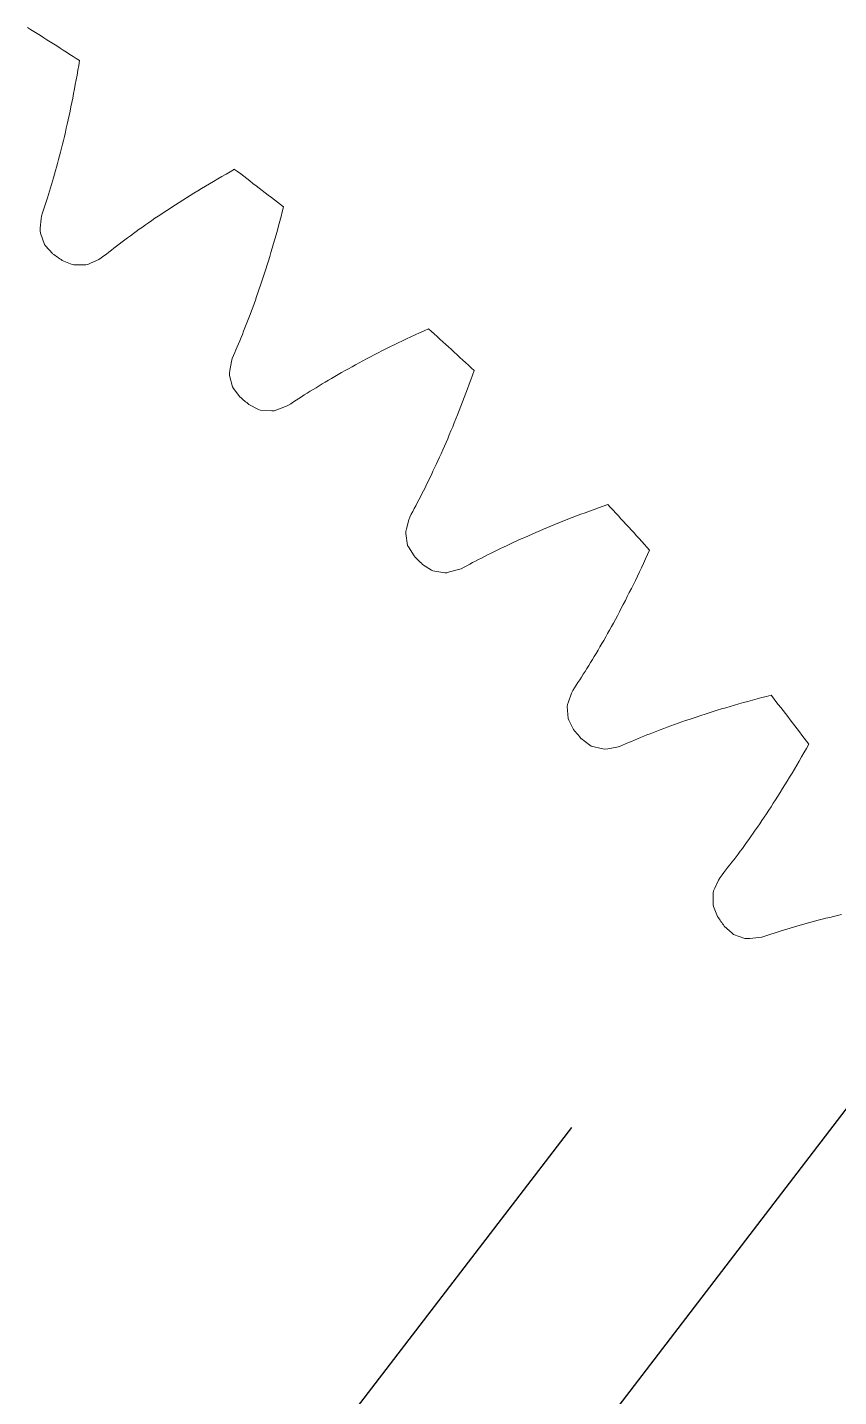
# Model space of a CAD drawing. Header units: millimetres. Extents: x 278858 to 279223, y 218711 to 219074.
# Drawn here: x 278948.83 to 278959.26, y 218883.64 to 218901.24 of the extents above; entities that cross this region are included whole.
import ezdxf

# ---------------------------------------------------------------- set-up
doc = ezdxf.new("R2010")
doc.units = ezdxf.units.MM
doc.header["$LTSCALE"] = 2
doc.layers.add('AM_4', color=3, linetype='Continuous', lineweight=25)
doc.layers.add('AM_9', color=251, linetype='Continuous', lineweight=15)

msp = doc.modelspace()

# ---------------------------------------------------------------- linework, layer by layer
at = {"layer": 'AM_4'}
for p, q in [((278965.221, 218894.986), (278949.393, 218874.344)), ((278955.825, 218887.098), (278939.996, 218866.457))]:
    msp.add_line(p, q, dxfattribs=at)
at = {"layer": 'AM_9'}
for p, q in [((278949.49, 218900.746), (278949.5, 218900.809)), ((278949.458, 218900.563), (278949.469, 218900.623)), ((278949.469, 218900.623), (278949.48, 218900.684)), ((278949.48, 218900.684), (278949.49, 218900.746)), ((278949.425, 218900.385), (278949.436, 218900.444)), ((278949.436, 218900.444), (278949.447, 218900.503)), ((278949.447, 218900.503), (278949.458, 218900.563)), ((278949.391, 218900.213), (278949.402, 218900.27)), ((278949.402, 218900.27), (278949.414, 218900.327)), ((278949.414, 218900.327), (278949.425, 218900.385)), ((278949.355, 218900.047), (278949.367, 218900.102)), ((278949.367, 218900.102), (278949.379, 218900.157)), ((278949.379, 218900.157), (278949.391, 218900.213)), ((278949.319, 218899.887), (278949.331, 218899.94)), ((278949.331, 218899.94), (278949.343, 218899.993)), ((278949.343, 218899.993), (278949.355, 218900.047)), ((278949.269, 218899.682), (278949.282, 218899.733)), ((278949.282, 218899.733), (278949.294, 218899.783)), ((278949.294, 218899.783), (278949.307, 218899.835)), ((278949.307, 218899.835), (278949.319, 218899.887)), ((278949.231, 218899.536), (278949.244, 218899.584)), ((278949.244, 218899.584), (278949.257, 218899.633)), ((278949.257, 218899.633), (278949.269, 218899.682)), ((278949.18, 218899.349), (278949.193, 218899.395)), ((278949.193, 218899.395), (278949.206, 218899.441)), ((278949.206, 218899.441), (278949.219, 218899.488)), ((278949.219, 218899.488), (278949.231, 218899.536)), ((278951.438, 218899.381), (278951.384, 218899.35)), ((278951.493, 218899.412), (278951.438, 218899.381)), ((278949.129, 218899.173), (278949.142, 218899.216)), ((278949.142, 218899.216), (278949.155, 218899.26)), ((278949.155, 218899.26), (278949.167, 218899.304)), ((278949.167, 218899.304), (278949.18, 218899.349)), ((278951.172, 218899.227), (278951.121, 218899.196)), ((278951.224, 218899.257), (278951.172, 218899.227)), ((278951.277, 218899.288), (278951.224, 218899.257)), ((278951.33, 218899.319), (278951.277, 218899.288)), ((278951.384, 218899.35), (278951.33, 218899.319)), ((278949.077, 218899.007), (278949.09, 218899.047)), ((278949.09, 218899.047), (278949.103, 218899.089)), ((278949.103, 218899.089), (278949.116, 218899.13)), ((278949.116, 218899.13), (278949.129, 218899.173)), ((278950.875, 218899.045), (278950.827, 218899.015)), ((278950.923, 218899.075), (278950.875, 218899.045)), ((278950.971, 218899.105), (278950.923, 218899.075)), ((278951.021, 218899.136), (278950.971, 218899.105)), ((278951.07, 218899.166), (278951.021, 218899.136)), ((278951.121, 218899.196), (278951.07, 218899.166)), ((278949.014, 218898.809), (278949.026, 218898.851)), ((278949.026, 218898.851), (278949.039, 218898.889)), ((278949.039, 218898.889), (278949.051, 218898.928)), ((278949.051, 218898.928), (278949.064, 218898.967)), ((278949.064, 218898.967), (278949.077, 218899.007)), ((278950.6, 218898.868), (278950.557, 218898.839)), ((278950.644, 218898.897), (278950.6, 218898.868)), ((278950.689, 218898.927), (278950.644, 218898.897)), ((278950.734, 218898.956), (278950.689, 218898.927)), ((278950.781, 218898.986), (278950.734, 218898.956)), ((278950.827, 218899.015), (278950.781, 218898.986)), ((278952.092, 218898.806), (278952.108, 218898.866)), ((278952.108, 218898.866), (278952.123, 218898.928)), ((278948.997, 218898.656), (278949.008, 218898.773)), ((278949.008, 218898.773), (278949.014, 218898.809)), ((278950.348, 218898.696), (278950.309, 218898.668)), ((278950.389, 218898.725), (278950.348, 218898.696)), ((278950.43, 218898.753), (278950.389, 218898.725)), ((278950.471, 218898.782), (278950.43, 218898.753)), ((278950.514, 218898.81), (278950.471, 218898.782)), ((278950.557, 218898.839), (278950.514, 218898.81)), ((278952.044, 218898.628), (278952.06, 218898.686)), ((278952.06, 218898.686), (278952.076, 218898.746)), ((278952.076, 218898.746), (278952.092, 218898.806)), ((278948.994, 218898.619), (278948.997, 218898.656)), ((278948.999, 218898.592), (278948.994, 218898.619)), ((278949.049, 218898.447), (278948.999, 218898.592)), ((278950.083, 218898.504), (278950.047, 218898.478)), ((278950.119, 218898.531), (278950.083, 218898.504)), ((278950.155, 218898.558), (278950.119, 218898.531)), ((278950.193, 218898.585), (278950.155, 218898.558)), ((278950.231, 218898.613), (278950.193, 218898.585)), ((278950.269, 218898.641), (278950.231, 218898.613)), ((278950.309, 218898.668), (278950.269, 218898.641)), ((278951.995, 218898.456), (278952.012, 218898.512)), ((278952.012, 218898.512), (278952.028, 218898.57)), ((278952.028, 218898.57), (278952.044, 218898.628)), ((278949.063, 218898.429), (278949.049, 218898.447)), ((278949.155, 218898.328), (278949.063, 218898.429)), ((278949.846, 218898.323), (278949.815, 218898.298)), ((278949.878, 218898.348), (278949.846, 218898.323)), ((278949.911, 218898.373), (278949.878, 218898.348)), ((278949.944, 218898.399), (278949.911, 218898.373)), ((278949.978, 218898.425), (278949.944, 218898.399)), ((278950.012, 218898.451), (278949.978, 218898.425)), ((278950.047, 218898.478), (278950.012, 218898.451)), ((278951.946, 218898.289), (278951.962, 218898.344)), ((278951.962, 218898.344), (278951.979, 218898.4)), ((278951.979, 218898.4), (278951.995, 218898.456)), ((278949.406, 218898.189), (278949.279, 218898.24)), ((278949.427, 218898.182), (278949.406, 218898.189)), ((278949.581, 218898.184), (278949.427, 218898.182)), ((278949.608, 218898.189), (278949.581, 218898.184)), ((278949.641, 218898.204), (278949.608, 218898.189)), ((278949.747, 218898.254), (278949.641, 218898.204)), ((278949.779, 218898.272), (278949.747, 218898.254)), ((278949.815, 218898.298), (278949.779, 218898.272)), ((278951.896, 218898.129), (278951.913, 218898.182)), ((278951.913, 218898.182), (278951.929, 218898.235)), ((278951.929, 218898.235), (278951.946, 218898.289)), ((278951.829, 218897.924), (278951.846, 218897.975)), ((278951.846, 218897.975), (278951.862, 218898.025)), ((278951.862, 218898.025), (278951.879, 218898.077)), ((278951.879, 218898.077), (278951.896, 218898.129)), ((278951.778, 218897.778), (278951.795, 218897.826)), ((278951.795, 218897.826), (278951.812, 218897.875)), ((278951.812, 218897.875), (278951.829, 218897.924)), ((278951.711, 218897.591), (278951.728, 218897.637)), ((278951.728, 218897.637), (278951.745, 218897.683)), ((278951.745, 218897.683), (278951.762, 218897.73)), ((278951.762, 218897.73), (278951.778, 218897.778)), ((278951.644, 218897.415), (278951.661, 218897.458)), ((278951.661, 218897.458), (278951.677, 218897.502)), ((278951.677, 218897.502), (278951.694, 218897.546)), ((278951.694, 218897.546), (278951.711, 218897.591)), ((278951.578, 218897.249), (278951.594, 218897.289)), ((278951.594, 218897.289), (278951.611, 218897.331)), ((278951.611, 218897.331), (278951.627, 218897.372)), ((278951.627, 218897.372), (278951.644, 218897.415)), ((278953.816, 218897.284), (278953.761, 218897.258)), ((278953.873, 218897.31), (278953.816, 218897.284)), ((278953.93, 218897.336), (278953.873, 218897.31)), ((278953.987, 218897.362), (278953.93, 218897.336)), ((278951.496, 218897.055), (278951.512, 218897.093)), ((278951.512, 218897.093), (278951.529, 218897.131)), ((278951.529, 218897.131), (278951.545, 218897.17)), ((278951.545, 218897.17), (278951.561, 218897.209)), ((278951.561, 218897.209), (278951.578, 218897.249)), ((278953.44, 218897.103), (278953.389, 218897.077)), ((278953.492, 218897.128), (278953.44, 218897.103)), ((278953.544, 218897.154), (278953.492, 218897.128)), ((278953.597, 218897.18), (278953.544, 218897.154)), ((278953.651, 218897.206), (278953.597, 218897.18)), ((278953.706, 218897.232), (278953.651, 218897.206)), ((278953.761, 218897.258), (278953.706, 218897.232)), ((278951.435, 218896.827), (278951.456, 218896.942)), ((278951.456, 218896.942), (278951.464, 218896.978)), ((278951.464, 218896.978), (278951.48, 218897.019)), ((278951.48, 218897.019), (278951.496, 218897.055)), ((278953.096, 218896.924), (278953.05, 218896.899)), ((278953.144, 218896.949), (278953.096, 218896.924)), ((278953.191, 218896.975), (278953.144, 218896.949)), ((278953.24, 218897), (278953.191, 218896.975)), ((278953.289, 218897.026), (278953.24, 218897)), ((278953.339, 218897.051), (278953.289, 218897.026)), ((278953.389, 218897.077), (278953.339, 218897.051)), ((278951.429, 218896.791), (278951.435, 218896.827)), ((278951.431, 218896.763), (278951.429, 218896.791)), ((278951.468, 218896.614), (278951.431, 218896.763)), ((278952.784, 218896.75), (278952.742, 218896.725)), ((278952.827, 218896.774), (278952.784, 218896.75)), ((278952.87, 218896.799), (278952.827, 218896.774)), ((278952.914, 218896.824), (278952.87, 218896.799)), ((278952.959, 218896.849), (278952.914, 218896.824)), ((278953.004, 218896.874), (278952.959, 218896.849)), ((278953.05, 218896.899), (278953.004, 218896.874)), ((278954.531, 218896.706), (278954.552, 218896.765)), ((278954.552, 218896.765), (278954.573, 218896.825)), ((278951.48, 218896.595), (278951.468, 218896.614)), ((278951.563, 218896.486), (278951.48, 218896.595)), ((278952.503, 218896.581), (278952.465, 218896.558)), ((278952.541, 218896.605), (278952.503, 218896.581)), ((278952.58, 218896.629), (278952.541, 218896.605)), ((278952.62, 218896.653), (278952.58, 218896.629)), ((278952.66, 218896.677), (278952.62, 218896.653)), ((278952.701, 218896.701), (278952.66, 218896.677)), ((278952.742, 218896.725), (278952.701, 218896.701)), ((278954.467, 218896.533), (278954.488, 218896.59)), ((278954.488, 218896.59), (278954.51, 218896.648)), ((278954.51, 218896.648), (278954.531, 218896.706)), ((278951.801, 218896.326), (278951.679, 218896.388)), ((278952.218, 218896.399), (278952.18, 218896.376)), ((278952.252, 218896.421), (278952.218, 218896.399)), ((278952.286, 218896.443), (278952.252, 218896.421)), ((278952.32, 218896.466), (278952.286, 218896.443)), ((278952.355, 218896.489), (278952.32, 218896.466)), ((278952.391, 218896.512), (278952.355, 218896.489)), ((278952.428, 218896.535), (278952.391, 218896.512)), ((278952.465, 218896.558), (278952.428, 218896.535)), ((278954.404, 218896.366), (278954.425, 218896.421)), ((278954.425, 218896.421), (278954.446, 218896.477)), ((278954.446, 218896.477), (278954.467, 218896.533)), ((278951.822, 218896.317), (278951.801, 218896.326)), ((278951.975, 218896.306), (278951.822, 218896.317)), ((278952.003, 218896.309), (278951.975, 218896.306)), ((278952.037, 218896.321), (278952.003, 218896.309)), ((278952.147, 218896.362), (278952.037, 218896.321)), ((278952.18, 218896.376), (278952.147, 218896.362)), ((278954.34, 218896.205), (278954.361, 218896.258)), ((278954.361, 218896.258), (278954.382, 218896.312)), ((278954.382, 218896.312), (278954.404, 218896.366)), ((278954.255, 218895.999), (278954.276, 218896.049)), ((278954.276, 218896.049), (278954.298, 218896.101)), ((278954.298, 218896.101), (278954.319, 218896.152)), ((278954.319, 218896.152), (278954.34, 218896.205)), ((278954.192, 218895.851), (278954.213, 218895.9)), ((278954.213, 218895.9), (278954.234, 218895.949)), ((278954.234, 218895.949), (278954.255, 218895.999)), ((278954.108, 218895.664), (278954.129, 218895.71)), ((278954.129, 218895.71), (278954.15, 218895.756)), ((278954.15, 218895.756), (278954.171, 218895.804)), ((278954.171, 218895.804), (278954.192, 218895.851)), ((278954.025, 218895.486), (278954.045, 218895.53)), ((278954.045, 218895.53), (278954.066, 218895.574)), ((278954.066, 218895.574), (278954.087, 218895.618)), ((278954.087, 218895.618), (278954.108, 218895.664)), ((278953.943, 218895.319), (278953.963, 218895.36)), ((278953.963, 218895.36), (278953.984, 218895.401)), ((278953.984, 218895.401), (278954.004, 218895.444)), ((278954.004, 218895.444), (278954.025, 218895.486)), ((278953.843, 218895.124), (278953.863, 218895.162)), ((278953.863, 218895.162), (278953.883, 218895.2)), ((278953.883, 218895.2), (278953.903, 218895.239)), ((278953.903, 218895.239), (278953.923, 218895.279)), ((278953.923, 218895.279), (278953.943, 218895.319)), ((278953.746, 218894.94), (278953.765, 218894.98)), ((278953.765, 218894.98), (278953.785, 218895.015)), ((278953.785, 218895.015), (278953.804, 218895.051)), ((278953.804, 218895.051), (278953.823, 218895.087)), ((278953.823, 218895.087), (278953.843, 218895.124)), ((278955.945, 218894.977), (278955.889, 218894.956)), ((278956.001, 218894.998), (278955.945, 218894.977)), ((278956.058, 218895.019), (278956.001, 218894.998)), ((278956.116, 218895.04), (278956.058, 218895.019)), ((278956.174, 218895.061), (278956.116, 218895.04)), ((278956.233, 218895.082), (278956.174, 218895.061)), ((278956.293, 218895.103), (278956.233, 218895.082)), ((278953.703, 218894.792), (278953.734, 218894.906)), ((278953.734, 218894.906), (278953.746, 218894.94)), ((278955.517, 218894.808), (278955.466, 218894.786)), ((278955.568, 218894.829), (278955.517, 218894.808)), ((278955.62, 218894.85), (278955.568, 218894.829)), ((278955.672, 218894.871), (278955.62, 218894.85)), ((278955.725, 218894.892), (278955.672, 218894.871)), ((278955.779, 218894.914), (278955.725, 218894.892)), ((278955.834, 218894.935), (278955.779, 218894.914)), ((278955.889, 218894.956), (278955.834, 218894.935)), ((278953.694, 218894.757), (278953.703, 218894.792)), ((278953.694, 218894.729), (278953.694, 218894.757)), ((278953.718, 218894.578), (278953.694, 218894.729)), ((278955.131, 218894.639), (278955.086, 218894.619)), ((278955.177, 218894.66), (278955.131, 218894.639)), ((278955.224, 218894.681), (278955.177, 218894.66)), ((278955.271, 218894.702), (278955.224, 218894.681)), ((278955.319, 218894.723), (278955.271, 218894.702)), ((278955.367, 218894.744), (278955.319, 218894.723)), ((278955.417, 218894.765), (278955.367, 218894.744)), ((278955.466, 218894.786), (278955.417, 218894.765)), ((278953.729, 218894.558), (278953.718, 218894.578)), ((278953.801, 218894.442), (278953.729, 218894.558)), ((278954.746, 218894.455), (278954.706, 218894.435)), ((278954.786, 218894.475), (278954.746, 218894.455)), ((278954.827, 218894.495), (278954.786, 218894.475)), ((278954.869, 218894.516), (278954.827, 218894.495)), ((278954.911, 218894.536), (278954.869, 218894.516)), ((278954.953, 218894.557), (278954.911, 218894.536)), ((278954.997, 218894.577), (278954.953, 218894.557)), ((278955.041, 218894.598), (278954.997, 218894.577)), ((278955.086, 218894.619), (278955.041, 218894.598)), ((278956.777, 218894.403), (278956.803, 218894.46)), ((278956.803, 218894.46), (278956.829, 218894.517)), ((278954.025, 218894.261), (278953.909, 218894.334)), ((278954.407, 218894.278), (278954.372, 218894.267)), ((278954.446, 218894.298), (278954.407, 218894.278)), ((278954.482, 218894.317), (278954.446, 218894.298)), ((278954.518, 218894.336), (278954.482, 218894.317)), ((278954.554, 218894.356), (278954.518, 218894.336)), ((278954.591, 218894.375), (278954.554, 218894.356)), ((278954.629, 218894.395), (278954.591, 218894.375)), ((278954.667, 218894.415), (278954.629, 218894.395)), ((278954.706, 218894.435), (278954.667, 218894.415)), ((278956.699, 218894.236), (278956.725, 218894.291)), ((278956.725, 218894.291), (278956.751, 218894.346)), ((278956.751, 218894.346), (278956.777, 218894.403)), ((278954.045, 218894.251), (278954.025, 218894.261)), ((278954.196, 218894.226), (278954.045, 218894.251)), ((278954.224, 218894.227), (278954.196, 218894.226)), ((278954.259, 218894.236), (278954.224, 218894.227)), ((278954.372, 218894.267), (278954.259, 218894.236)), ((278956.621, 218894.075), (278956.647, 218894.128)), ((278956.647, 218894.128), (278956.673, 218894.181)), ((278956.673, 218894.181), (278956.699, 218894.236)), ((278956.518, 218893.869), (278956.543, 218893.92)), ((278956.543, 218893.92), (278956.569, 218893.971)), ((278956.569, 218893.971), (278956.595, 218894.022)), ((278956.595, 218894.022), (278956.621, 218894.075)), ((278956.441, 218893.722), (278956.466, 218893.77)), ((278956.466, 218893.77), (278956.492, 218893.819)), ((278956.492, 218893.819), (278956.518, 218893.869)), ((278956.34, 218893.535), (278956.365, 218893.58)), ((278956.365, 218893.58), (278956.39, 218893.627)), ((278956.39, 218893.627), (278956.416, 218893.674)), ((278956.416, 218893.674), (278956.441, 218893.722)), ((278956.24, 218893.357), (278956.265, 218893.401)), ((278956.265, 218893.401), (278956.29, 218893.445)), ((278956.29, 218893.445), (278956.315, 218893.489)), ((278956.315, 218893.489), (278956.34, 218893.535)), ((278956.143, 218893.19), (278956.167, 218893.231)), ((278956.167, 218893.231), (278956.191, 218893.273)), ((278956.191, 218893.273), (278956.216, 218893.315)), ((278956.216, 218893.315), (278956.24, 218893.357)), ((278956.047, 218893.033), (278956.071, 218893.072)), ((278956.071, 218893.072), (278956.094, 218893.111)), ((278956.094, 218893.111), (278956.118, 218893.15)), ((278956.118, 218893.15), (278956.143, 218893.19)), ((278955.931, 218892.851), (278955.954, 218892.886)), ((278955.954, 218892.886), (278955.977, 218892.922)), ((278955.977, 218892.922), (278956, 218892.959)), ((278956, 218892.959), (278956.024, 218892.996)), ((278956.024, 218892.996), (278956.047, 218893.033)), ((278955.827, 218892.678), (278955.842, 218892.711)), ((278955.842, 218892.711), (278955.864, 218892.749)), ((278955.864, 218892.749), (278955.886, 218892.782)), ((278955.886, 218892.782), (278955.909, 218892.816)), ((278955.909, 218892.816), (278955.931, 218892.851)), ((278955.771, 218892.506), (278955.774, 218892.534)), ((278955.774, 218892.534), (278955.786, 218892.568)), ((278955.786, 218892.568), (278955.827, 218892.678)), ((278957.921, 218892.524), (278957.865, 218892.508)), ((278957.977, 218892.54), (278957.921, 218892.524)), ((278958.035, 218892.557), (278957.977, 218892.54)), ((278958.093, 218892.573), (278958.035, 218892.557)), ((278958.152, 218892.589), (278958.093, 218892.573)), ((278958.211, 218892.605), (278958.152, 218892.589)), ((278958.271, 218892.621), (278958.211, 218892.605)), ((278958.332, 218892.636), (278958.271, 218892.621)), ((278958.393, 218892.652), (278958.332, 218892.636)), ((278955.782, 218892.353), (278955.771, 218892.506)), ((278955.791, 218892.332), (278955.782, 218892.353)), ((278957.34, 218892.342), (278957.291, 218892.325)), ((278957.389, 218892.358), (278957.34, 218892.342)), ((278957.44, 218892.375), (278957.389, 218892.358)), ((278957.49, 218892.392), (278957.44, 218892.375)), ((278957.542, 218892.408), (278957.49, 218892.392)), ((278957.594, 218892.425), (278957.542, 218892.408)), ((278957.647, 218892.442), (278957.594, 218892.425)), ((278957.7, 218892.458), (278957.647, 218892.442)), ((278957.754, 218892.475), (278957.7, 218892.458)), ((278957.809, 218892.491), (278957.754, 218892.475)), ((278957.865, 218892.508), (278957.809, 218892.491)), ((278955.853, 218892.21), (278955.791, 218892.332)), ((278956.88, 218892.174), (278956.837, 218892.157)), ((278956.923, 218892.191), (278956.88, 218892.174)), ((278956.967, 218892.207), (278956.923, 218892.191)), ((278957.011, 218892.224), (278956.967, 218892.207)), ((278957.056, 218892.241), (278957.011, 218892.224)), ((278957.102, 218892.258), (278957.056, 218892.241)), ((278957.148, 218892.274), (278957.102, 218892.258)), ((278957.195, 218892.291), (278957.148, 218892.274)), ((278957.243, 218892.308), (278957.195, 218892.291)), ((278957.291, 218892.325), (278957.243, 218892.308)), ((278956.06, 218892.011), (278955.951, 218892.094)), ((278956.079, 218891.999), (278956.06, 218892.011)), ((278956.228, 218891.961), (278956.079, 218891.999)), ((278956.407, 218891.986), (278956.291, 218891.965)), ((278956.442, 218891.995), (278956.407, 218891.986)), ((278956.483, 218892.01), (278956.442, 218891.995)), ((278956.52, 218892.026), (278956.483, 218892.01)), ((278956.558, 218892.043), (278956.52, 218892.026)), ((278956.596, 218892.059), (278956.558, 218892.043)), ((278956.634, 218892.075), (278956.596, 218892.059)), ((278956.674, 218892.091), (278956.634, 218892.075)), ((278956.714, 218892.108), (278956.674, 218892.091)), ((278956.754, 218892.124), (278956.714, 218892.108)), ((278956.795, 218892.141), (278956.754, 218892.124)), ((278956.837, 218892.157), (278956.795, 218892.141)), ((278958.845, 218891.966), (278958.876, 218892.021)), ((278956.256, 218891.959), (278956.228, 218891.961)), ((278956.291, 218891.965), (278956.256, 218891.959)), ((278958.753, 218891.805), (278958.783, 218891.858)), ((278958.783, 218891.858), (278958.814, 218891.912)), ((278958.814, 218891.912), (278958.845, 218891.966)), ((278958.63, 218891.599), (278958.661, 218891.649)), ((278958.661, 218891.649), (278958.691, 218891.7)), ((278958.691, 218891.7), (278958.722, 218891.752)), ((278958.722, 218891.752), (278958.753, 218891.805)), ((278958.539, 218891.451), (278958.57, 218891.5)), ((278958.57, 218891.5), (278958.6, 218891.549)), ((278958.6, 218891.549), (278958.63, 218891.599)), ((278958.42, 218891.263), (278958.45, 218891.309)), ((278958.45, 218891.309), (278958.479, 218891.356)), ((278958.479, 218891.356), (278958.509, 218891.403)), ((278958.509, 218891.403), (278958.539, 218891.451)), ((278958.303, 218891.085), (278958.332, 218891.129)), ((278958.332, 218891.129), (278958.361, 218891.173)), ((278958.361, 218891.173), (278958.391, 218891.218)), ((278958.391, 218891.218), (278958.42, 218891.263)), ((278958.188, 218890.917), (278958.217, 218890.958)), ((278958.217, 218890.958), (278958.245, 218891)), ((278958.245, 218891), (278958.274, 218891.042)), ((278958.274, 218891.042), (278958.303, 218891.085)), ((278958.049, 218890.722), (278958.076, 218890.76)), ((278958.076, 218890.76), (278958.104, 218890.798)), ((278958.104, 218890.798), (278958.132, 218890.837)), ((278958.132, 218890.837), (278958.16, 218890.877)), ((278958.16, 218890.877), (278958.188, 218890.917)), ((278957.915, 218890.541), (278957.941, 218890.576)), ((278957.941, 218890.576), (278957.968, 218890.611)), ((278957.968, 218890.611), (278957.995, 218890.648)), ((278957.995, 218890.648), (278958.022, 218890.684)), ((278958.022, 218890.684), (278958.049, 218890.722)), ((278957.786, 218890.375), (278957.811, 218890.407)), ((278957.811, 218890.407), (278957.837, 218890.44)), ((278957.837, 218890.44), (278957.862, 218890.473)), ((278957.862, 218890.473), (278957.888, 218890.507)), ((278957.888, 218890.507), (278957.915, 218890.541)), ((278957.667, 218890.171), (278957.717, 218890.277)), ((278957.717, 218890.277), (278957.735, 218890.309)), ((278957.735, 218890.309), (278957.761, 218890.344)), ((278957.761, 218890.344), (278957.786, 218890.375)), ((278957.645, 218889.956), (278957.647, 218890.11)), ((278957.647, 218890.11), (278957.652, 218890.137)), ((278957.652, 218890.137), (278957.667, 218890.171)), ((278957.651, 218889.935), (278957.645, 218889.956)), ((278957.703, 218889.808), (278957.651, 218889.935)), ((278958.767, 218889.696), (278958.722, 218889.683)), ((278958.812, 218889.708), (278958.767, 218889.696)), ((278958.857, 218889.721), (278958.812, 218889.708)), ((278958.904, 218889.734), (278958.857, 218889.721)), ((278958.951, 218889.747), (278958.904, 218889.734)), ((278958.998, 218889.759), (278958.951, 218889.747)), ((278959.047, 218889.772), (278958.998, 218889.759)), ((278959.095, 218889.785), (278959.047, 218889.772)), ((278959.145, 218889.797), (278959.095, 218889.785)), ((278959.195, 218889.809), (278959.145, 218889.797)), ((278959.246, 218889.822), (278959.195, 218889.809)), ((278959.297, 218889.834), (278959.246, 218889.822)), ((278957.892, 218889.592), (278957.79, 218889.684)), ((278957.909, 218889.578), (278957.892, 218889.592)), ((278958.054, 218889.527), (278957.909, 218889.578)), ((278958.082, 218889.523), (278958.054, 218889.527)), ((278958.118, 218889.526), (278958.082, 218889.523)), ((278958.235, 218889.537), (278958.118, 218889.526)), ((278958.271, 218889.542), (278958.235, 218889.537)), ((278958.313, 218889.554), (278958.271, 218889.542)), ((278958.351, 218889.567), (278958.313, 218889.554)), ((278958.39, 218889.58), (278958.351, 218889.567)), ((278958.429, 218889.593), (278958.39, 218889.58)), ((278958.469, 218889.606), (278958.429, 218889.593)), ((278958.51, 218889.618), (278958.469, 218889.606)), ((278958.551, 218889.631), (278958.51, 218889.618)), ((278958.593, 218889.644), (278958.551, 218889.631)), ((278958.635, 218889.657), (278958.593, 218889.644)), ((278958.678, 218889.67), (278958.635, 218889.657)), ((278958.722, 218889.683), (278958.678, 218889.67))]:
    msp.add_line(p, q, dxfattribs=at)
for radius, start, end in [(37, 56.8564, 58.0867), (37, 51.8564, 53.0867), (34.75, 54.846, 55.0972), (37, 46.8564, 48.0867), (34.75, 49.846, 50.0972), (37, 41.8564, 43.0867), (34.75, 44.846, 45.0972), (37, 36.8564, 38.0867), (34.75, 39.846, 40.0972), (34.75, 34.846, 35.0972)]:
    msp.add_arc((278929.271, 218869.828), radius, start, end, dxfattribs=at)

doc.saveas('drawing.dxf')
